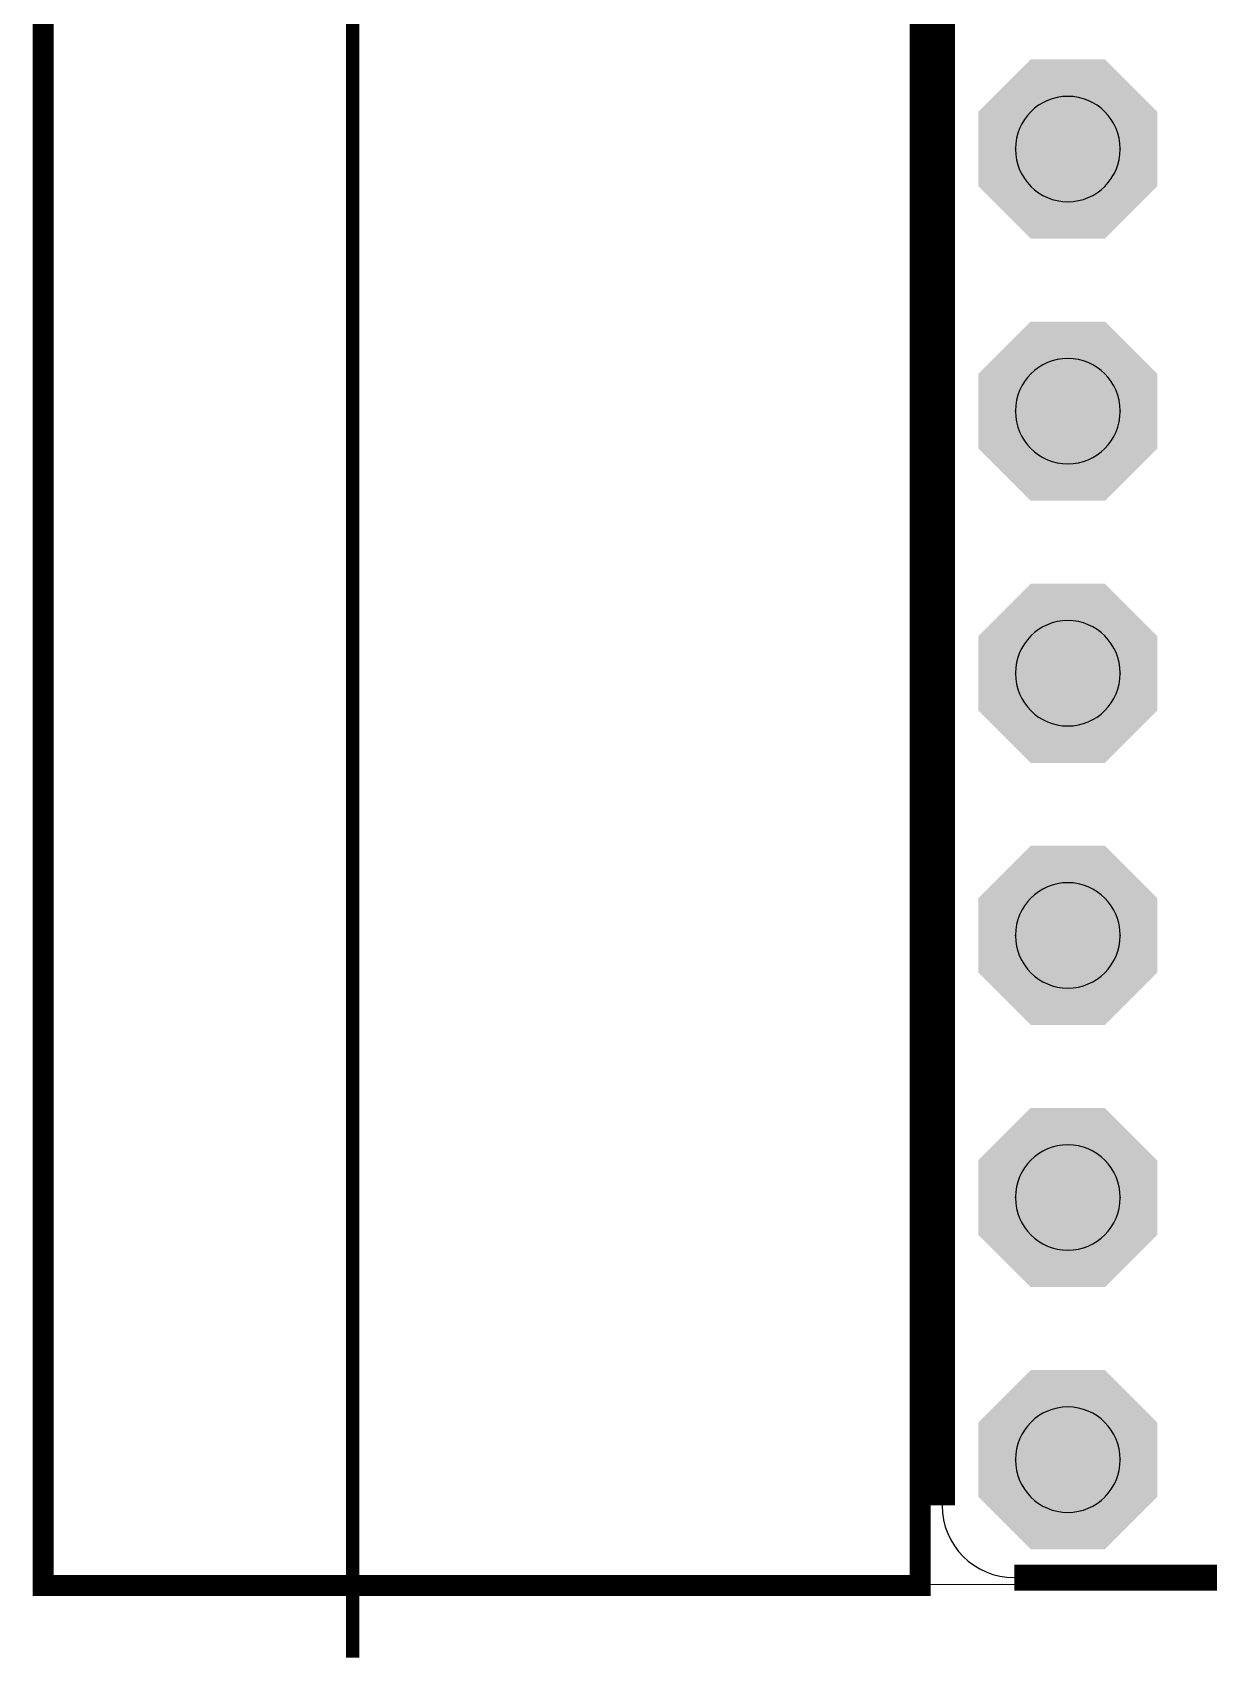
# Model space of a CAD drawing. Extents: x -347 to 2944, y -33 to 1648.
# Drawn here: x -347 to 102, y -33 to 589 of the extents above; entities that cross this region are included whole.
import ezdxf

# ---------------------------------------------------------------- set-up
doc = ezdxf.new("R2010")
doc.units = 9
for name, color, linetype, true_color in [('BoardOutline', 7, 'Continuous', 0xff00ff), ('Document', 7, 'Continuous', 0xffffff), ('Multi-Layer', 7, 'Continuous', 0xc0c0c0)]:
    doc.layers.add(name, color=color, linetype=linetype, true_color=true_color)

msp = doc.modelspace()

# ---------------------------------------------------------------- hatches: boundary and pattern name
at = {"layer": 'Document'}
for points in [[(58, 535), (58, 555), (38, 555), (38, 535)], [(58, 435), (58, 455), (38, 455), (38, 435)], [(58, 335), (58, 355), (38, 355), (38, 335)], [(58, 235), (58, 255), (38, 255), (38, 235)], [(58, 135), (58, 155), (38, 155), (38, 135)], [(58, 35), (58, 55), (38, 55), (38, 35)]]:
    msp.add_hatch(color=256, dxfattribs=at).paths.add_polyline_path(points)
at = {"layer": 'Multi-Layer'}
for points in [[(33.84, 579.18), (13.82, 559.16), (13.82, 530.84), (33.84, 510.82), (62.16, 510.82), (82.18, 530.84), (82.18, 559.16), (62.16, 579.18)], [(33.84, 479.18), (13.82, 459.16), (13.82, 430.84), (33.84, 410.82), (62.16, 410.82), (82.18, 430.84), (82.18, 459.16), (62.16, 479.18)], [(33.84, 379.18), (13.82, 359.16), (13.82, 330.84), (33.84, 310.82), (62.16, 310.82), (82.18, 330.84), (82.18, 359.16), (62.16, 379.18)], [(33.84, 279.18), (13.82, 259.16), (13.82, 230.84), (33.84, 210.82), (62.16, 210.82), (82.18, 230.84), (82.18, 259.16), (62.16, 279.18)], [(33.84, 179.18), (13.82, 159.16), (13.82, 130.84), (33.84, 110.82), (62.16, 110.82), (82.18, 130.84), (82.18, 159.16), (62.16, 179.18)], [(33.84, 79.18), (13.82, 59.16), (13.82, 30.84), (33.84, 10.82), (62.16, 10.82), (82.18, 30.84), (82.18, 59.16), (62.16, 79.18)]]:
    msp.add_hatch(color=256, dxfattribs=at).paths.add_polyline_path(points)

# ---------------------------------------------------------------- linework, layer by layer
at = {"layer": 'BoardOutline', "const_width": 10}
for points in [[(0, 27.56), (0, 1566.93)], [(933.07, 0), (27.56, 0)]]:
    msp.add_lwpolyline(points, dxfattribs=at)
at = {"layer": 'BoardOutline'}
msp.add_arc((27.56, 27.56), 27.56, 180, 270, dxfattribs=at)
at = {"layer": 'Document', "const_width": 0.39}
msp.add_lwpolyline([(-342.94, 797.36), (-342.94, -2.64), (283.04, -2.64), (283.04, 797.36), (283.04, 1592.63), (-342.94, 1592.63), (-342.94, 797.36)], close=True, dxfattribs=at)
at = {"layer": 'Document'}
for points, const_width in [([(-224.83, -30.59), (-224.83, 816.65)], 5), ([(-8.3, 793.03), (-8.3, -3.03), (-342.94, -3.03), (-342.94, 793.03)], 8)]:
    msp.add_lwpolyline(points, dxfattribs=dict(at, const_width=const_width))
at = {"layer": 'Multi-Layer'}
for points in [[(28, 545.1), (28, 544.9)], [(68, 545.1), (68, 544.9)], [(28, 445.1), (28, 444.9)], [(68, 445.1), (68, 444.9)], [(28, 345.1), (28, 344.9)], [(68, 345.1), (68, 344.9)], [(28, 245.1), (28, 244.9)], [(68, 245.1), (68, 244.9)], [(28, 145.1), (28, 144.9)], [(68, 145.1), (68, 144.9)], [(28, 45.1), (28, 44.9)], [(68, 45.1), (68, 44.9)]]:
    msp.add_lwpolyline(points, close=True, dxfattribs=at)
for centre, start, end in [((48, 545.1), 360, 180), ((48, 544.9), 180, 360), ((48, 445.1), 360, 180), ((48, 444.9), 180, 360), ((48, 345.1), 360, 180), ((48, 344.9), 180, 360), ((48, 245.1), 360, 180), ((48, 244.9), 180, 360), ((48, 145.1), 360, 180), ((48, 144.9), 180, 360), ((48, 45.1), 360, 180), ((48, 44.9), 180, 360)]:
    msp.add_arc(centre, 20, start, end, dxfattribs=at)

doc.saveas('drawing.dxf')
